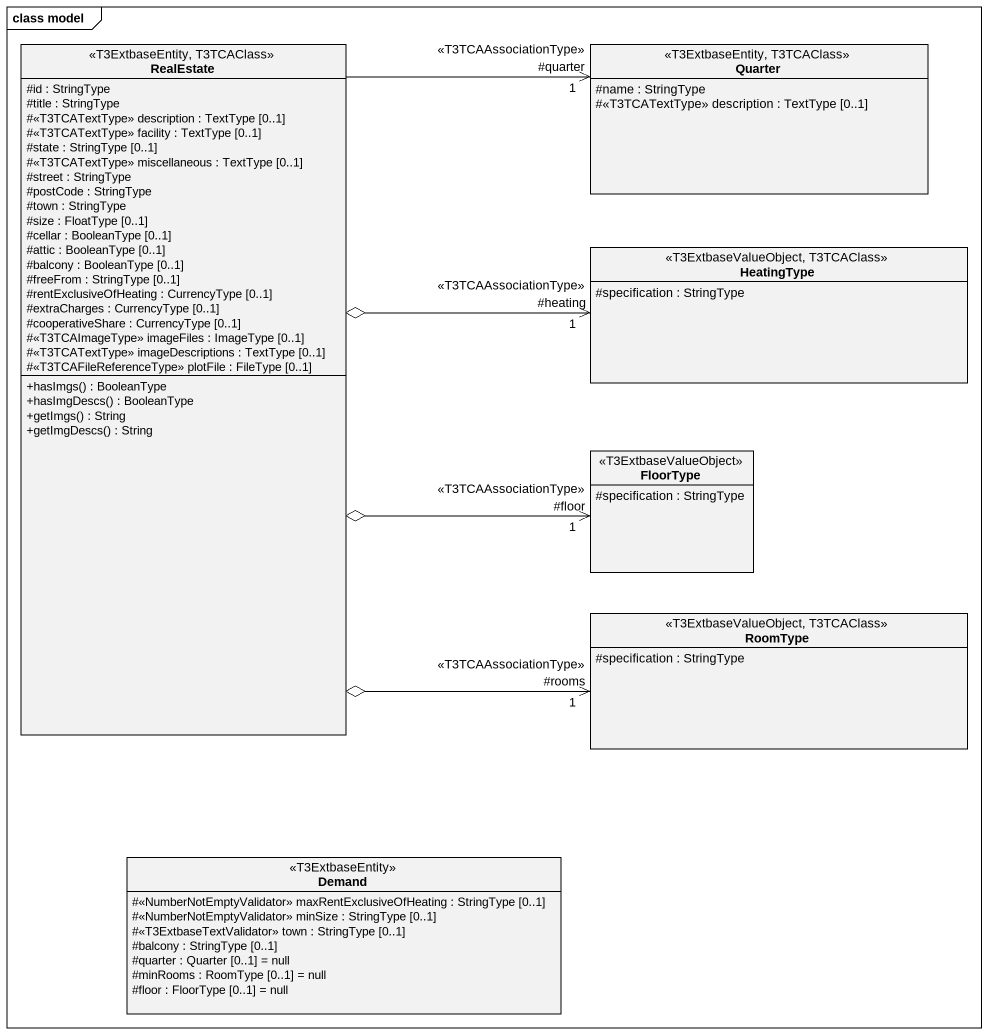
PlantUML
@startuml
mainframe class model
hide circle
hide empty members
skinparam classAttributeIconSize 0
class RealEstate <<T3ExtbaseEntity, T3TCAClass>> {
  #id : StringType
  #title : StringType
  #<<T3TCATextType>> description : TextType [0..1]
  #<<T3TCATextType>> facility : TextType [0..1]
  #state : StringType [0..1]
  #<<T3TCATextType>> miscellaneous : TextType [0..1]
  #street : StringType
  #postCode : StringType
  #town : StringType
  #size : FloatType [0..1]
  #cellar : BooleanType [0..1]
  #attic : BooleanType [0..1]
  #balcony : BooleanType [0..1]
  #freeFrom : StringType [0..1]
  #rentExclusiveOfHeating : CurrencyType [0..1]
  #extraCharges : CurrencyType [0..1]
  #cooperativeShare : CurrencyType [0..1]
  #<<T3TCAImageType>> imageFiles : ImageType [0..1]
  #<<T3TCATextType>> imageDescriptions : TextType [0..1]
  #<<T3TCAFileReferenceType>> plotFile : FileType [0..1]
  +hasImgs() : BooleanType
  +hasImgDescs() : BooleanType
  +getImgs() : String
  +getImgDescs() : String
}
class Quarter <<T3ExtbaseEntity, T3TCAClass>> {
  #name : StringType
  #<<T3TCATextType>> description : TextType [0..1]
}
class HeatingType <<T3ExtbaseValueObject, T3TCAClass>> {
  #specification : StringType
}
class FloorType <<T3ExtbaseValueObject>> {
  #specification : StringType
}
class RoomType <<T3ExtbaseValueObject, T3TCAClass>> {
  #specification : StringType
}
class Demand <<T3ExtbaseEntity>> {
  #<<NumberNotEmptyValidator>> maxRentExclusiveOfHeating : StringType [0..1]
  #<<NumberNotEmptyValidator>> minSize : StringType [0..1]
  #<<T3ExtbaseTextValidator>> town : StringType [0..1]
  #balcony : StringType [0..1]
  #quarter : Quarter [0..1] = null
  #minRooms : RoomType [0..1] = null
  #floor : FloorType [0..1] = null
}
RealEstate -right-> "#quarter\n1\n<<T3TCAAssociationType>>" Quarter
RealEstate o-right-> "#heating\n1\n<<T3TCAAssociationType>>" HeatingType
RealEstate o-right-> "#floor\n1\n<<T3TCAAssociationType>>" FloorType
RealEstate o-right-> "#rooms\n1\n<<T3TCAAssociationType>>" RoomType
@enduml
